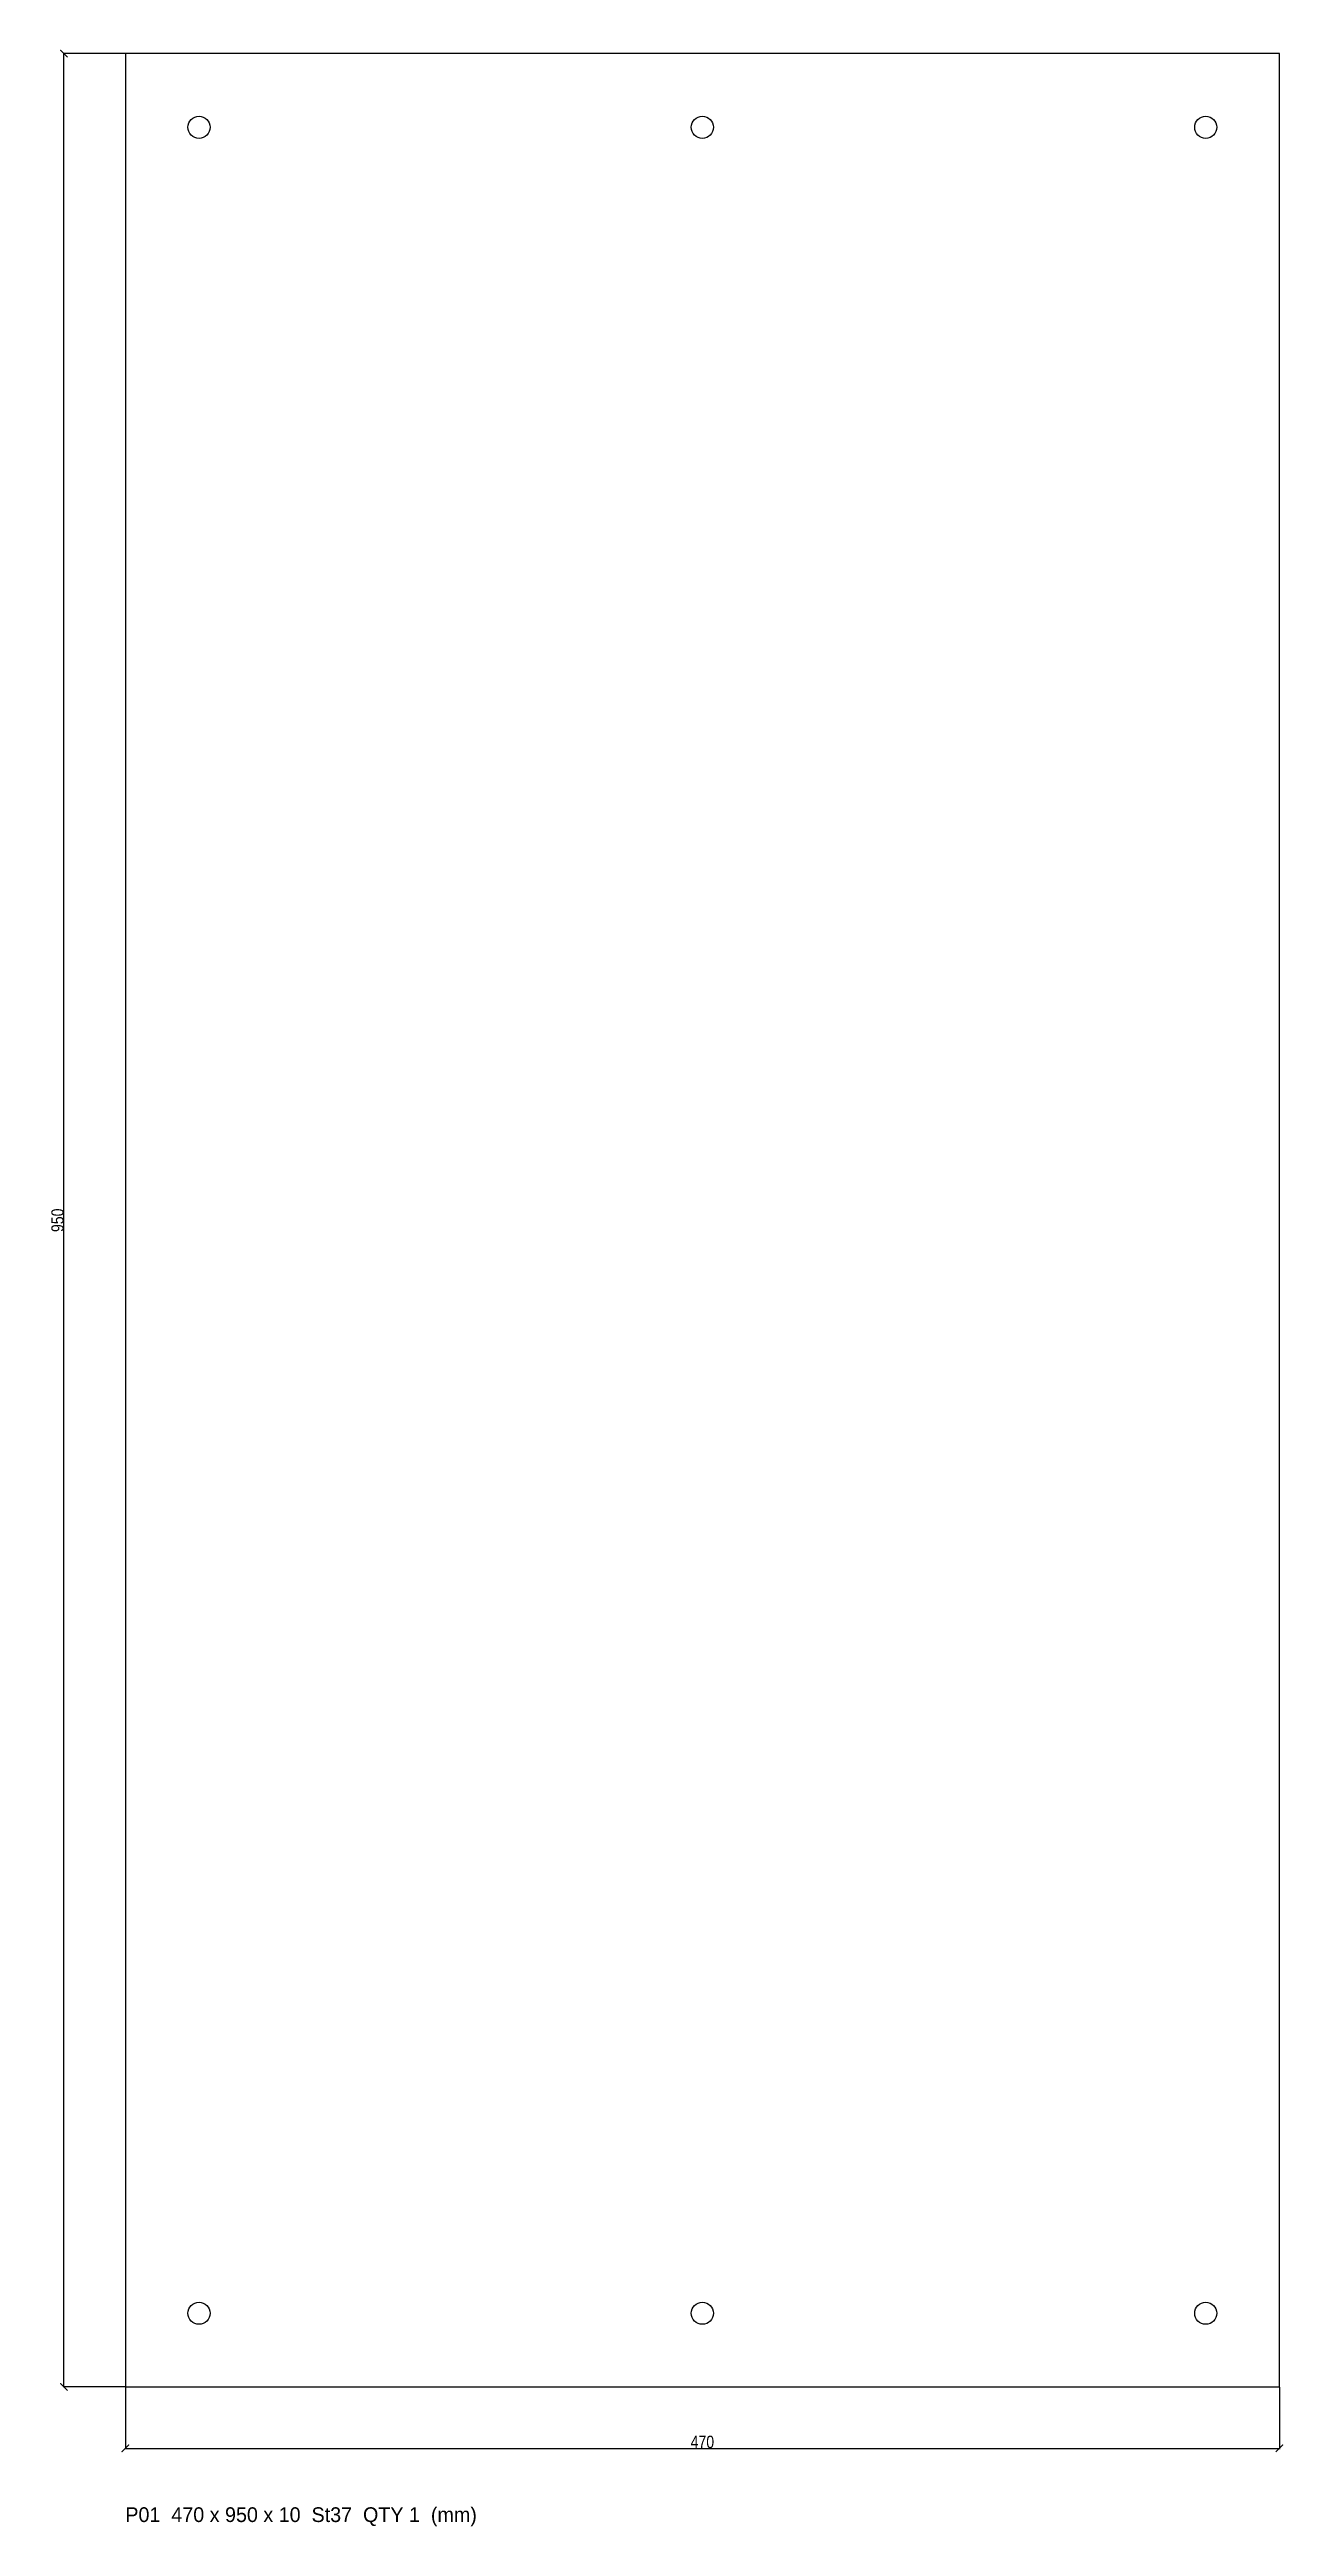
# Model space of a CAD drawing. Header units: millimetres. Extents: x -266 to 237, y -532 to 477.
import ezdxf

# ---------------------------------------------------------------- set-up
doc = ezdxf.new("R2010")
doc.units = ezdxf.units.MM
for name, color, linetype in [('CUT', 7, 'Continuous'), ('DIM', 5, 'Continuous'), ('HOLES', 1, 'Continuous'), ('TEXT', 3, 'Continuous')]:
    doc.layers.add(name, color=color, linetype=linetype)
doc.styles.add('OpenSansCondensed-Light', font='OpenSansCondensed-Light.ttf')
doc.dimstyles.new('EZDXF', dxfattribs={"dimtxt": 0.25, "dimasz": 0.175, "dimexe": 0.375, "dimexo": 0.125, "dimgap": 0.1, "dimtad": 1, "dimlfac": 100, "dimzin": 12, "dimdsep": 46, "dimtxsty": 'OpenSansCondensed-Light', "dimblk": 'ARCHTICK', "dimcen": 2.5, "dimazin": 3, "dimtfac": 0.5, "dimtmove": 2, "dimatfit": 3})

# ---------------------------------------------------------------- blocks, each defined once
blk = doc.blocks.new('_ARCHTICK')
at = {"color": 0, "linetype": 'BYBLOCK', "const_width": 0.15}
blk.add_lwpolyline([(-0.5, -0.5), (0.5, 0.5)], dxfattribs=at)

msp = doc.modelspace()

# ---------------------------------------------------------------- linework, layer by layer
at = {"layer": 'CUT'}
msp.add_lwpolyline([(-235, -475), (235, -475), (235, 475), (-235, 475)], close=True, dxfattribs=at)
at = {"layer": 'HOLES'}
for centre in [(-205, 445), (0, 445), (205, 445), (-205, -445), (0, -445), (205, -445)]:
    msp.add_circle(centre, 4.5, dxfattribs=at)

# ---------------------------------------------------------------- texts
at = {"layer": 'TEXT'}
msp.add_text('P01  470 x 950 x 10  St37  QTY 1  (mm)', height=6, dxfattribs=at).set_placement((-235, -530))

# ---------------------------------------------------------------- dimensions: what is measured, and where the dimension line sits
at = {"layer": 'DIM'}
msp.add_linear_dim(base=(-260, -475), p1=(-235, -475), p2=(-235, 475), angle=90, dimstyle='EZDXF', override={"dimtxt": 5, "dimasz": 3, "dimdec": 1, "dimlfac": 1, "dimzin": 8}, dxfattribs=at).render()
msp.add_linear_dim(base=(-235, -500), p1=(-235, -475), p2=(235, -475), dimstyle='EZDXF', override={"dimtxt": 5, "dimasz": 3, "dimdec": 1, "dimlfac": 1, "dimzin": 8}, dxfattribs=at).render()

doc.saveas('drawing.dxf')
